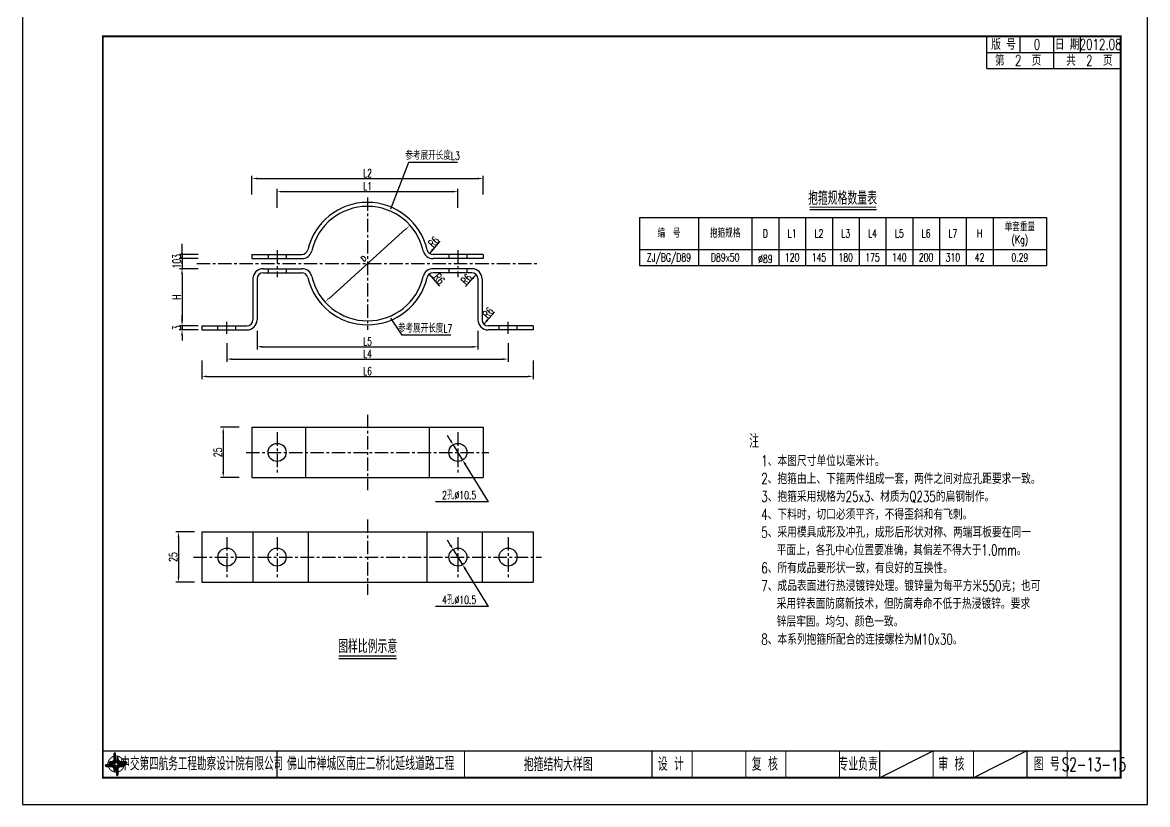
# Model space of a CAD drawing. Extents: x 4349 to 271026, y -15323 to -8945.
# Drawn here: x 7026.9 to 7446.9, y -12182 to -11889.9 of the extents above; entities that cross this region are included whole.
import ezdxf
from ezdxf.enums import TextEntityAlignment as Align

# ---------------------------------------------------------------- set-up
doc = ezdxf.new("R2010")
doc.units = 0
doc.header["$LTSCALE"] = 2
doc.header["$PDMODE"] = 32
doc.header["$PDSIZE"] = 0.3
doc.linetypes.add('CENTERX2', pattern=[4, 2.5, -0.5, 0.5, -0.5])
doc.layers.get('0').update_dxf_attribs({"linetype": 'CONTINUOUS'})
doc.layers.get('DEFPOINTS').update_dxf_attribs({"linetype": 'CONTINUOUS'})
for name, color, linetype in [('中线', 2, 'CENTERX2'), ('图框', 7, 'CONTINUOUS'), ('尺寸标注', 4, 'CONTINUOUS'), ('文字', 7, 'CONTINUOUS'), ('文字符号', 7, 'CONTINUOUS'), ('结构2', 7, 'CONTINUOUS')]:
    doc.layers.add(name, color=color, linetype=linetype)
doc.styles.get("Standard").update_dxf_attribs({"font": 'simplex1.shx', "width": 0.7, "bigfont": 'hztxt.shx'})
doc.styles.add('TEXT', font='romans__.shx', dxfattribs={"width": 0.8, "bigfont": 'hztxt.shx'})
doc.dimstyles.new('1：20', dxfattribs={"dimtxt": 3, "dimasz": 2, "dimexe": 1, "dimexo": 1, "dimgap": 0.5, "dimtad": 1, "dimlfac": 2, "dimrnd": 0.0095, "dimdsep": 46, "dimtxsty": 'Standard', "dimcen": 0.09, "dimclrd": 256, "dimclre": 256, "dimclrt": 256, "dimadec": 0, "dimazin": 0, "dimtfac": 1, "dimtix": 1, "dimtmove": 2, "dimatfit": 3, "dimfxl": 0, "dimtolj": 1, "dimtzin": 0, "dimarcsym": 0})

# ---------------------------------------------------------------- blocks, each defined once
blk = doc.blocks.new('series')
at = {"width": 0.75}
for tag, height, p in [('页码', 4, (-35, -19)), ('图名', 5, (-220, -282)), ('图号', 5, (-20, -282))]:
    blk.add_attdef(tag, text='', height=height, dxfattribs=at).set_placement(p, align=Align.MIDDLE_CENTER)
blk = doc.blocks.new('tb')
at = {"lineweight": -3}
h = blk.add_hatch(color=256, dxfattribs=at)
h.paths.add_polyline_path([(-1.23, -0.13), (-3.78, -0.14), (-4.14, -0.41), (-1.4, -0.44), (-0.56, -1.24), (-0.54, -2.62), (-0.27, -2.2), (-0.26, -1.06)])
h.paths.add_polyline_path([(0.13, -1.08), (0.14, -3.86), (0.41, -4.26), (0.44, -1.24), (1.25, -0.43), (2.66, -0.43), (2.26, -0.16), (1.07, -0.15)])
h.paths.add_polyline_path([(1.08, 0.3), (3.62, 0.3), (4.02, 0.56), (1.25, 0.57), (0.43, 1.39), (0.43, 2.8), (0.16, 2.41), (0.15, 1.24)])
h.paths.add_polyline_path([(-0.28, 1.21), (-0.28, 3.99), (-0.56, 4.39), (-0.57, 1.41), (-1.38, 0.6), (-2.74, 0.56), (-2.33, 0.3), (-1.2, 0.29)])
for p, q in [((-0.56, 4.39), (-0.57, 1.41)), ((-1.38, 0.6), (-2.74, 0.56)), ((-0.57, 1.41), (-1.38, 0.6)), ((0.43, 2.8), (0.43, 1.39)), ((0.43, 1.39), (1.25, 0.57)), ((1.25, 0.57), (4.02, 0.56)), ((-4.14, -0.41), (-1.4, -0.44)), ((-1.4, -0.44), (-0.56, -1.24)), ((-0.56, -1.24), (-0.54, -2.62)), ((0.41, -4.26), (0.44, -1.24)), ((0.44, -1.24), (1.25, -0.43)), ((1.25, -0.43), (2.66, -0.43))]:
    blk.add_line(p, q, dxfattribs=at)
at = {"lineweight": -3, "flags": 128}
for points in [[(-0.9, 3.99), (-0.9, 1.58), (-1.53, 0.91), (-2.34, 0.91), (-2.74, 0.56), (-2.33, 0.3), (-1.2, 0.29), (-0.28, 1.21), (-0.28, 3.99), (-0.56, 4.39)], [(-0.04, 0.77), (0.68, 0.04), (-0.04, -0.69), (-0.77, 0.05)], [(3.62, 0.92), (1.43, 0.92), (0.77, 1.54), (0.77, 2.38), (0.43, 2.8), (0.16, 2.41), (0.15, 1.24), (1.08, 0.3), (3.62, 0.3), (4.02, 0.56)], [(-3.73, -0.76), (-1.54, -0.76), (-0.89, -1.39), (-0.89, -2.21), (-0.54, -2.62), (-0.27, -2.2), (-0.26, -1.06), (-1.23, -0.13), (-3.78, -0.14), (-4.14, -0.41)], [(0.75, -3.85), (0.75, -1.43), (1.4, -0.78), (2.26, -0.78), (2.66, -0.43), (2.26, -0.16), (1.07, -0.15), (0.13, -1.08), (0.14, -3.86), (0.41, -4.26)]]:
    blk.add_lwpolyline(points, close=True, dxfattribs=at)
at = {"lineweight": -3, "const_width": 0.35, "flags": 128}
for points in [[(-0.9, 3.02, 0.324167), (-3.16, -0.14)], [(2.88, 0.92, 0.324403), (-0.24, 3.15)], [(0.75, -2.86, 0.325418), (3.02, 0.26)], [(-2.98, -0.76, 0.322976), (0.14, -2.98)]]:
    blk.add_lwpolyline(points, format="xyb", dxfattribs=at)
blk = doc.blocks.new('DIM')
at = {"color": 4}
blk.add_lwpolyline([(-1, -0.1, 0.2, 0, 0), (0, 0, 0, 0, 0)], format="xyseb", dxfattribs=at)
blk = doc.blocks.new('*D374')
at = {"layer": 'DEFPOINTS', "color": 0, "linetype": 'Continuous'}
for p in [(7198.85, -11948.13), (7112.6, -11976.58), (7198.85, -11976.58)]:
    blk.add_point(p, dxfattribs=at)
at = {"layer": '尺寸标注', "linetype": 'Continuous', "lineweight": -2}
for p, q in [((7112.6, -11954.13), (7112.6, -11947.13)), ((7114.6, -11948.13), (7196.85, -11948.13)), ((7198.85, -11954.13), (7198.85, -11947.13))]:
    blk.add_line(p, q, dxfattribs=at)
at = {"layer": '尺寸标注', "linetype": 'Continuous'}
for points in [[(7114.6, -11947.8), (7114.6, -11948.47), (7112.6, -11948.13)], [(7196.85, -11947.8), (7196.85, -11948.47), (7198.85, -11948.13)]]:
    blk.add_solid(points, dxfattribs=at)
at = {"layer": '尺寸标注', "linetype": 'Continuous', "insert": (7155.73, -11946.13), "char_height": 3, "attachment_point": 5}
blk.add_mtext('\\A1;L2', dxfattribs=at)
blk = doc.blocks.new('*D375')
at = {"layer": 'DEFPOINTS', "color": 0, "linetype": 'Continuous'}
for p in [(7189.48, -11953.05), (7121.98, -11974.89), (7189.48, -11974.89)]:
    blk.add_point(p, dxfattribs=at)
at = {"layer": '尺寸标注', "linetype": 'Continuous', "lineweight": -2}
for p, q in [((7121.98, -11959.05), (7121.98, -11952.05)), ((7123.98, -11953.05), (7187.48, -11953.05)), ((7189.48, -11959.05), (7189.48, -11952.05))]:
    blk.add_line(p, q, dxfattribs=at)
at = {"layer": '尺寸标注', "linetype": 'Continuous'}
for points in [[(7123.98, -11952.71), (7123.98, -11953.38), (7121.98, -11953.05)], [(7187.48, -11952.71), (7187.48, -11953.38), (7189.48, -11953.05)]]:
    blk.add_solid(points, dxfattribs=at)
at = {"layer": '尺寸标注', "linetype": 'Continuous', "insert": (7155.73, -11951.05), "char_height": 3, "attachment_point": 5}
blk.add_mtext('\\A1;L1', dxfattribs=at)
blk = doc.blocks.new('*D376')
at = {"layer": 'DEFPOINTS', "color": 0, "linetype": 'Continuous'}
for p in [(7086.48, -11978.08), (7112.6, -11976.58), (7112.6, -11978.08)]:
    blk.add_point(p, dxfattribs=at)
at = {"layer": '尺寸标注', "linetype": 'Continuous', "lineweight": -2}
for p, q in [((7086.48, -11974.58), (7086.48, -11972.58)), ((7092.48, -11976.58), (7085.48, -11976.58)), ((7092.48, -11978.08), (7085.48, -11978.08)), ((7086.48, -11976.58), (7086.48, -11978.08)), ((7086.48, -11980.08), (7086.48, -11982.08))]:
    blk.add_line(p, q, dxfattribs=at)
at = {"layer": '尺寸标注', "linetype": 'Continuous'}
for points in [[(7086.15, -11974.58), (7086.82, -11974.58), (7086.48, -11976.58)], [(7086.15, -11980.08), (7086.82, -11980.08), (7086.48, -11978.08)]]:
    blk.add_solid(points, dxfattribs=at)
at = {"layer": '尺寸标注', "linetype": 'Continuous', "insert": (7084.48, -11977.33), "char_height": 3, "attachment_point": 5, "rotation": 90}
blk.add_mtext('\\A1;3', dxfattribs=at)
blk = doc.blocks.new('*D377')
at = {"layer": 'DEFPOINTS', "color": 0, "linetype": 'Continuous'}
for p in [(7112.6, -11978.08), (7086.48, -11981.83), (7116.73, -11981.83)]:
    blk.add_point(p, dxfattribs=at)
at = {"layer": '尺寸标注', "linetype": 'Continuous', "lineweight": -2}
for p, q in [((7086.48, -11976.08), (7086.48, -11974.08)), ((7092.48, -11978.08), (7085.48, -11978.08)), ((7086.48, -11978.08), (7086.48, -11981.83)), ((7092.48, -11981.83), (7085.48, -11981.83)), ((7086.48, -11983.83), (7086.48, -11985.83))]:
    blk.add_line(p, q, dxfattribs=at)
at = {"layer": '尺寸标注', "linetype": 'Continuous'}
for points in [[(7086.15, -11976.08), (7086.82, -11976.08), (7086.48, -11978.08)], [(7086.15, -11983.83), (7086.82, -11983.83), (7086.48, -11981.83)]]:
    blk.add_solid(points, dxfattribs=at)
at = {"layer": '尺寸标注', "linetype": 'Continuous', "insert": (7084.48, -11979.95), "char_height": 3, "attachment_point": 5, "rotation": 90}
blk.add_mtext('\\A1;10', dxfattribs=at)
blk = doc.blocks.new('*D378')
at = {"layer": 'DEFPOINTS', "color": 0, "linetype": 'Continuous'}
for p in [(7116.73, -11981.83), (7086.48, -12003.2), (7093.85, -12003.2)]:
    blk.add_point(p, dxfattribs=at)
at = {"layer": '尺寸标注', "linetype": 'Continuous', "lineweight": -2}
for p, q in [((7092.48, -11981.83), (7085.48, -11981.83)), ((7086.48, -11983.83), (7086.48, -12001.2)), ((7092.48, -12003.2), (7085.48, -12003.2))]:
    blk.add_line(p, q, dxfattribs=at)
at = {"layer": '尺寸标注', "linetype": 'Continuous'}
for points in [[(7086.15, -11983.83), (7086.82, -11983.83), (7086.48, -11981.83)], [(7086.15, -12001.2), (7086.82, -12001.2), (7086.48, -12003.2)]]:
    blk.add_solid(points, dxfattribs=at)
at = {"layer": '尺寸标注', "linetype": 'Continuous', "insert": (7084.48, -11992.52), "char_height": 3, "attachment_point": 5, "rotation": 90}
blk.add_mtext('\\A1;H', dxfattribs=at)
blk = doc.blocks.new('*D379')
at = {"layer": 'DEFPOINTS', "color": 0, "linetype": 'Continuous'}
for p in [(7093.85, -12003.2), (7086.48, -12004.7), (7093.85, -12004.7)]:
    blk.add_point(p, dxfattribs=at)
at = {"layer": '尺寸标注', "linetype": 'Continuous', "lineweight": -2}
for p, q in [((7086.48, -12001.2), (7086.48, -11999.2)), ((7092.48, -12003.2), (7085.48, -12003.2)), ((7086.48, -12003.2), (7086.48, -12004.7)), ((7092.48, -12004.7), (7085.48, -12004.7)), ((7086.48, -12006.7), (7086.48, -12008.7))]:
    blk.add_line(p, q, dxfattribs=at)
at = {"layer": '尺寸标注', "linetype": 'Continuous'}
for points in [[(7086.15, -12001.2), (7086.82, -12001.2), (7086.48, -12003.2)], [(7086.15, -12006.7), (7086.82, -12006.7), (7086.48, -12004.7)]]:
    blk.add_solid(points, dxfattribs=at)
at = {"layer": '尺寸标注', "linetype": 'Continuous', "insert": (7084.48, -12003.95), "char_height": 3, "attachment_point": 5, "rotation": 90}
blk.add_mtext('\\A1;3', dxfattribs=at)
blk = doc.blocks.new('*D380')
at = {"layer": 'DEFPOINTS', "color": 0, "linetype": 'Continuous'}
for p in [(7093.85, -12004.7), (7217.6, -12004.7), (7217.6, -12022.08)]:
    blk.add_point(p, dxfattribs=at)
at = {"layer": '尺寸标注', "linetype": 'Continuous', "lineweight": -2}
for p, q in [((7093.85, -12016.08), (7093.85, -12023.08)), ((7217.6, -12016.08), (7217.6, -12023.08)), ((7095.85, -12022.08), (7215.6, -12022.08))]:
    blk.add_line(p, q, dxfattribs=at)
at = {"layer": '尺寸标注', "linetype": 'Continuous'}
for points in [[(7095.85, -12021.75), (7095.85, -12022.42), (7093.85, -12022.08)], [(7215.6, -12021.75), (7215.6, -12022.42), (7217.6, -12022.08)]]:
    blk.add_solid(points, dxfattribs=at)
at = {"layer": '尺寸标注', "linetype": 'Continuous', "insert": (7155.73, -12020.08), "char_height": 3, "attachment_point": 5}
blk.add_mtext('\\A1;L6', dxfattribs=at)
blk = doc.blocks.new('*D381')
at = {"layer": 'DEFPOINTS', "color": 0, "linetype": 'Continuous'}
for p in [(7103.23, -12006.2), (7208.23, -12006.2), (7208.23, -12015.62)]:
    blk.add_point(p, dxfattribs=at)
at = {"layer": '尺寸标注', "linetype": 'Continuous', "lineweight": -2}
for p, q in [((7103.23, -12009.62), (7103.23, -12016.62)), ((7208.23, -12009.62), (7208.23, -12016.62)), ((7105.23, -12015.62), (7206.23, -12015.62))]:
    blk.add_line(p, q, dxfattribs=at)
at = {"layer": '尺寸标注', "linetype": 'Continuous'}
for points in [[(7105.23, -12015.28), (7105.23, -12015.95), (7103.23, -12015.62)], [(7206.23, -12015.28), (7206.23, -12015.95), (7208.23, -12015.62)]]:
    blk.add_solid(points, dxfattribs=at)
at = {"layer": '尺寸标注', "linetype": 'Continuous', "insert": (7155.73, -12013.62), "char_height": 3, "attachment_point": 5}
blk.add_mtext('\\A1;L4', dxfattribs=at)
blk = doc.blocks.new('*D382')
at = {"layer": 'DEFPOINTS', "color": 0, "linetype": 'Continuous'}
for p in [(7114.48, -12000.95), (7196.98, -12000.95), (7196.98, -12011.01)]:
    blk.add_point(p, dxfattribs=at)
at = {"layer": '尺寸标注', "linetype": 'Continuous', "lineweight": -2}
for p, q in [((7114.48, -12005.01), (7114.48, -12012.01)), ((7196.98, -12005.01), (7196.98, -12012.01)), ((7116.48, -12011.01), (7194.98, -12011.01))]:
    blk.add_line(p, q, dxfattribs=at)
at = {"layer": '尺寸标注', "linetype": 'Continuous'}
for points in [[(7116.48, -12010.68), (7116.48, -12011.34), (7114.48, -12011.01)], [(7194.98, -12010.68), (7194.98, -12011.34), (7196.98, -12011.01)]]:
    blk.add_solid(points, dxfattribs=at)
at = {"layer": '尺寸标注', "linetype": 'Continuous', "insert": (7155.73, -12009.01), "char_height": 3, "attachment_point": 5}
blk.add_mtext('\\A1;L5', dxfattribs=at)
blk = doc.blocks.new('*D383')
at = {"layer": 'DEFPOINTS', "color": 0, "linetype": 'Continuous'}
for p in [(7112.6, -12041.09), (7101.87, -12059.84), (7112.6, -12059.84)]:
    blk.add_point(p, dxfattribs=at)
at = {"layer": '尺寸标注', "linetype": 'Continuous', "lineweight": -2}
for p, q in [((7107.87, -12041.09), (7100.87, -12041.09)), ((7101.87, -12043.09), (7101.87, -12057.84)), ((7107.87, -12059.84), (7100.87, -12059.84))]:
    blk.add_line(p, q, dxfattribs=at)
at = {"layer": '尺寸标注', "linetype": 'Continuous'}
for points in [[(7101.53, -12043.09), (7102.2, -12043.09), (7101.87, -12041.09)], [(7101.53, -12057.84), (7102.2, -12057.84), (7101.87, -12059.84)]]:
    blk.add_solid(points, dxfattribs=at)
at = {"layer": '尺寸标注', "linetype": 'Continuous', "insert": (7099.87, -12050.46), "char_height": 3, "attachment_point": 5, "rotation": 90}
blk.add_mtext('\\A1;25', dxfattribs=at)
blk = doc.blocks.new('*D384')
at = {"layer": 'DEFPOINTS', "color": 0, "linetype": 'Continuous'}
for p in [(7093.85, -12080.21), (7085.15, -12098.96), (7093.85, -12098.96)]:
    blk.add_point(p, dxfattribs=at)
at = {"layer": '尺寸标注', "linetype": 'Continuous', "lineweight": -2}
for p, q in [((7091.15, -12080.21), (7084.15, -12080.21)), ((7085.15, -12082.21), (7085.15, -12096.96)), ((7091.15, -12098.96), (7084.15, -12098.96))]:
    blk.add_line(p, q, dxfattribs=at)
at = {"layer": '尺寸标注', "linetype": 'Continuous'}
for points in [[(7084.81, -12082.21), (7085.48, -12082.21), (7085.15, -12080.21)], [(7084.81, -12096.96), (7085.48, -12096.96), (7085.15, -12098.96)]]:
    blk.add_solid(points, dxfattribs=at)
at = {"layer": '尺寸标注', "linetype": 'Continuous', "insert": (7083.15, -12089.58), "char_height": 3, "attachment_point": 5, "rotation": 90}
blk.add_mtext('\\A1;25', dxfattribs=at)
blk = doc.blocks.new('12345')
at = {"layer": '图框'}
blk.add_lwpolyline([(4926.93, -9362.88), (4926.93, -9065.88), (4506.93, -9065.88), (4506.93, -9362.88)], close=True, dxfattribs=at)
blk = doc.blocks.new('123456')
at = {"layer": '图框', "linetype": 'Continuous'}
blk.add_blockref('12345', (0, -2522.15), dxfattribs=at)

msp = doc.modelspace()

# ---------------------------------------------------------------- linework, layer by layer
at = {"layer": '中线'}
for p, q in [((7155.7259, -11955.20384), (7155.7259, -12004.70384)), ((7118.6009, -11976.57884), (7118.6009, -11978.07884)), ((7121.9759, -11974.89134), (7121.9759, -11985.01634)), ((7125.3509, -11976.57884), (7125.3509, -11978.07884)), ((7186.1009, -11976.57884), (7186.1009, -11978.07884)), ((7189.4759, -11974.89134), (7189.4759, -11985.01634)), ((7192.8509, -11976.57884), (7192.8509, -11978.07884)), ((7091.9759, -11979.95384), (7219.4759, -11979.95384)), ((7118.6009, -11981.82884), (7118.6009, -11983.32884)), ((7125.3509, -11981.82884), (7125.3509, -11983.32884)), ((7186.1009, -11981.82884), (7186.1009, -11983.32884)), ((7192.8509, -11981.82884), (7192.8509, -11983.32884)), ((7099.8509, -12004.70384), (7099.8509, -12003.20384)), ((7103.2259, -12006.20384), (7103.2259, -12001.70384)), ((7106.6009, -12004.70384), (7106.6009, -12003.20384)), ((7204.8509, -12004.70384), (7204.8509, -12003.20384)), ((7208.2259, -12006.20384), (7208.2259, -12001.70384)), ((7211.6009, -12004.70384), (7211.6009, -12003.20384)), ((7155.7259, -12036.39911), (7155.7259, -12064.52411)), ((7121.9759, -12042.96161), (7121.9759, -12057.96161)), ((7189.4759, -12042.96161), (7189.4759, -12057.96161)), ((7110.44465, -12050.46161), (7201.00715, -12050.46161)), ((7155.7259, -12075.51868), (7155.7259, -12103.64368)), ((7103.2259, -12082.08118), (7103.2259, -12097.08118)), ((7121.9759, -12082.08118), (7121.9759, -12097.08118)), ((7189.4759, -12082.08118), (7189.4759, -12097.08118)), ((7208.2259, -12082.08118), (7208.2259, -12097.08118)), ((7090.75715, -12089.58118), (7220.69465, -12089.58118))]:
    msp.add_line(p, q, dxfattribs=at)
at = {"layer": '图框'}
for p, q in [((7386.92857, -11907.02657), (7386.92857, -11895.02657)), ((7399.42857, -11901.02657), (7399.42857, -11895.02657)), ((7411.92857, -11901.02657), (7411.92857, -11895.02657)), ((7421.92857, -11901.02657), (7421.92857, -11895.02657)), ((7386.92857, -11901.02657), (7436.92857, -11901.02657)), ((7411.92857, -11907.02657), (7411.92857, -11901.02657)), ((7386.92857, -11907.02657), (7436.92857, -11907.02657)), ((7401.92858, -12162.02657), (7381.92858, -12172.02657))]:
    msp.add_line(p, q, dxfattribs=at)
at = {"layer": '图框', "linetype": 'Continuous'}
msp.add_line((7346.92858, -12172.02657), (7366.92858, -12162.02657), dxfattribs=at)
at = {"layer": '图框'}
for points, const_width in [([(7436.92857, -11895.02657), (7056.92857, -11895.02657), (7056.92858, -12172.02657), (7436.92858, -12172.02657), (7436.92857, -11895.02657)], 0.7), ([(7056.92858, -12162.02657), (7436.92858, -12162.02657)], 0.4), ([(7121.92858, -12162.02657), (7121.92858, -12172.02657)], 0.4), ([(7191.92858, -12172.02657), (7191.92858, -12162.02657)], 0.4), ([(7261.92858, -12172.02657), (7261.92858, -12162.02657)], 0.4), ([(7276.92858, -12172.02657), (7276.92858, -12162.02657)], 0.4), ([(7296.92858, -12172.02657), (7296.92858, -12162.02657)], 0.4), ([(7311.92858, -12172.02657), (7311.92858, -12162.02657)], 0.4), ([(7331.92858, -12172.02657), (7331.92858, -12162.02657)], 0.4), ([(7331.92858, -12172.02657), (7331.92858, -12162.02657)], 0.4), ([(7346.92858, -12172.02657), (7346.92858, -12162.02657)], 0.4), ([(7366.92858, -12172.02657), (7366.92858, -12162.02657)], 0.4), ([(7381.92858, -12172.02657), (7381.92858, -12162.02657)], 0.4), ([(7401.92858, -12172.02657), (7401.92858, -12162.02657)], 0.4), ([(7416.92858, -12172.02657), (7416.92858, -12162.02657)], 0.4)]:
    msp.add_lwpolyline(points, dxfattribs=dict(at, const_width=const_width))
at = {"layer": '尺寸标注'}
for p, q in [((7171.05477, -11942.13142), (7164.2831, -11959.59608)), ((7189.32895, -11942.13142), (7171.05477, -11942.13142)), ((7141.3945, -11992.9923), (7170.05731, -11966.91538)), ((7182.77546, -11971.58357), (7178.82578, -11976.1002)), ((7182.7612, -11988.33538), (7178.81152, -11983.81874)), ((7192.36721, -11988.50449), (7196.31689, -11983.98785)), ((7203.09886, -11998.03946), (7199.14918, -12002.55609)), ((7168.61786, -12006.69256), (7164.47986, -12000.36233)), ((7186.84974, -12006.69256), (7168.61786, -12006.69256)), ((7186.65049, -12045.88912), (7185.59917, -12044.18773)), ((7187.70181, -12047.59051), (7191.25, -12053.33271)), ((7200.9081, -12068.96283), (7192.30132, -12055.0341)), ((7186.65049, -12085.00869), (7185.59917, -12083.3073)), ((7187.70181, -12086.71008), (7191.25, -12092.45228)), ((7200.9081, -12108.0824), (7192.30132, -12094.15367))]:
    msp.add_line(p, q, dxfattribs=at)
for centre in [(7121.9759, -12050.46161), (7189.4759, -12050.46161), (7103.2259, -12089.58118), (7121.9759, -12089.58118), (7189.4759, -12089.58118), (7208.2259, -12089.58118)]:
    msp.add_circle(centre, 3.375, dxfattribs=at)
at = {"layer": '文字'}
for p, q in [((7320.8063, -11959.68226), (7345.73045, -11959.68226)), ((7279.26838, -11962.68226), (7279.26838, -11980.68226)), ((7299.26838, -11962.68226), (7299.26838, -11980.68226)), ((7309.26838, -11962.68226), (7309.26838, -11980.68226)), ((7319.26838, -11962.68226), (7319.26838, -11980.68226)), ((7329.26838, -11962.68226), (7329.26838, -11980.68226)), ((7339.26838, -11962.68226), (7339.26838, -11980.68226)), ((7349.26838, -11962.68226), (7349.26838, -11980.68226)), ((7359.26838, -11962.68226), (7359.26838, -11980.68226)), ((7369.26838, -11962.68226), (7369.26838, -11980.68226)), ((7379.26838, -11962.68226), (7379.26838, -11980.68226)), ((7389.26838, -11962.68226), (7389.26838, -11980.68226)), ((7257.26838, -11974.68226), (7409.26838, -11974.68226)), ((7144.96675, -12127.53071), (7166.52752, -12127.53071))]:
    msp.add_line(p, q, dxfattribs=at)
at = {"layer": '文字', "const_width": 0.4}
for points in [[(7320.8063, -11958.85807), (7345.73045, -11958.85807)], [(7144.96675, -12126.53071), (7166.52752, -12126.53071)]]:
    msp.add_lwpolyline(points, dxfattribs=at)
at = {"layer": '文字符号', "color": 1}
for p, q in [((7257.26838, -11962.68226), (7257.26838, -11980.68226)), ((7257.26838, -11962.68226), (7409.26838, -11962.68226)), ((7409.26838, -11962.68226), (7409.26838, -11980.68226)), ((7257.26838, -11980.68226), (7409.26838, -11980.68226))]:
    msp.add_line(p, q, dxfattribs=at)
at = {"layer": '文字符号'}
for p, q in [((7200.9081, -12068.96283), (7181.06459, -12068.96283)), ((7200.9081, -12108.0824), (7181.06459, -12108.0824))]:
    msp.add_line(p, q, dxfattribs=at)
at = {"layer": '结构2'}
for p, q in [((7112.6009, -11976.57884), (7112.6009, -11978.07884)), ((7112.6009, -11976.57884), (7131.23866, -11976.57884)), ((7112.6009, -11978.07884), (7131.23866, -11978.07884)), ((7198.8509, -11976.57884), (7180.21314, -11976.57884)), ((7198.8509, -11978.07884), (7180.21314, -11978.07884)), ((7198.8509, -11976.57884), (7198.8509, -11978.07884)), ((7116.7259, -11981.82884), (7131.23866, -11981.82884)), ((7194.7259, -11981.82884), (7180.21314, -11981.82884)), ((7112.9759, -11985.57884), (7112.9759, -12000.95384)), ((7114.4759, -11985.57884), (7114.4759, -12000.95384)), ((7116.7259, -11983.32884), (7131.23866, -11983.32884)), ((7194.7259, -11983.32884), (7180.21314, -11983.32884)), ((7196.9759, -11985.57884), (7196.9759, -12000.95384)), ((7198.4759, -11985.57884), (7198.4759, -12000.95384)), ((7093.8509, -12003.20384), (7110.7259, -12003.20384)), ((7093.8509, -12003.20384), (7093.8509, -12004.70384)), ((7217.6009, -12003.20384), (7200.7259, -12003.20384)), ((7217.6009, -12003.20384), (7217.6009, -12004.70384)), ((7093.8509, -12004.70384), (7110.7259, -12004.70384)), ((7217.6009, -12004.70384), (7200.7259, -12004.70384)), ((7112.6009, -12041.08661), (7198.8509, -12041.08661)), ((7112.6009, -12041.08661), (7112.6009, -12059.83661)), ((7132.64029, -12041.08661), (7132.64029, -12059.83661)), ((7178.81152, -12041.08661), (7178.81152, -12059.83661)), ((7198.8509, -12041.08661), (7198.8509, -12059.83661)), ((7112.6009, -12059.83661), (7198.8509, -12059.83661)), ((7093.8509, -12080.20618), (7093.8509, -12098.95618)), ((7093.8509, -12080.20618), (7217.6009, -12080.20618)), ((7112.9759, -12080.20618), (7112.9759, -12098.95618)), ((7133.5747, -12080.20618), (7133.5747, -12098.95618)), ((7177.8771, -12080.20618), (7177.8771, -12098.95618)), ((7198.4759, -12080.20618), (7198.4759, -12098.95618)), ((7217.6009, -12080.20618), (7217.6009, -12098.95618)), ((7093.8509, -12098.95618), (7217.6009, -12098.95618))]:
    msp.add_line(p, q, dxfattribs=at)
for centre, radius, start, end in [((7155.7259, -11979.95384), 22.875, 12.937062, 167.062938), ((7155.7259, -11979.95384), 21.375, 12.937062, 167.062938), ((7131.23866, -11974.32884), 2.25, 270, 347.062938), ((7131.23866, -11974.32884), 3.75, 270, 347.062938), ((7180.21314, -11974.32884), 3.75, 192.937062, 270), ((7180.21314, -11974.32884), 2.25, 192.937062, 270), ((7116.7259, -11985.57884), 3.75, 90, 180), ((7131.23866, -11985.57884), 3.75, 12.937062, 90), ((7180.21314, -11985.57884), 3.75, 90, 167.062938), ((7194.7259, -11985.57884), 3.75, 0, 90), ((7116.7259, -11985.57884), 2.25, 90, 180), ((7131.23866, -11985.57884), 2.25, 12.937062, 90), ((7155.7259, -11979.95384), 22.875, 192.937062, 347.062938), ((7155.7259, -11979.95384), 21.375, 192.937062, 347.062938), ((7180.21314, -11985.57884), 2.25, 90, 167.062938), ((7194.7259, -11985.57884), 2.25, 0, 90), ((7110.7259, -12000.95384), 3.75, 270, 0), ((7110.7259, -12000.95384), 2.25, 270, 0), ((7200.7259, -12000.95384), 3.75, 180, 270), ((7200.7259, -12000.95384), 2.25, 180, 270)]:
    msp.add_arc(centre, radius, start, end, dxfattribs=at)

# ---------------------------------------------------------------- block references
at = {"layer": '图框', "color": 1, "linetype": 'Continuous'}
msp.add_blockref('123456', (2520, -297), dxfattribs=at)
at = {"layer": '图框'}
ref = msp.add_blockref('series', (7446.92858, -11885.02657), dxfattribs=at)
ref.add_attrib('页码', '第  2  页    共  2  页', dxfattribs={"layer": '0', "height": 4, "width": 0.7}).set_placement((7411.92857, -11904.02657), align=Align.MIDDLE_CENTER)
ref.add_attrib('图名', '抱箍结构大样图', dxfattribs={"layer": '0', "height": 5, "width": 0.7}).set_placement((7226.92858, -12167.02657), align=Align.MIDDLE_CENTER)
ref.add_attrib('图号', 'S2-13-15', dxfattribs={"layer": '0', "height": 5, "width": 0.65}).set_placement((7426.92858, -12167.02657), align=Align.MIDDLE_CENTER)
at = {"layer": '图框', "lineweight": -3}
msp.add_blockref('tb', (7061.92431, -12167.02123), dxfattribs=at)
at = {"layer": '尺寸标注'}
for p, xscale, yscale, zscale, rotation in [((7171.53668, -11965.56947), 1.999999999999431, 2, 2, 42.29537422653986), ((7178.82578, -11976.1002), 1.999999999999997, 2, 2, 228.8311447301765), ((7178.82578, -11976.1002), -2.000000000000853, 1.999999999999545, 2, 48.83114473026721), ((7178.81152, -11983.81874), -2.000000000000681, 2, 2, 311.1688552698063), ((7178.81152, -11983.81874), 2.000000000000853, 2, 2, 131.1688552697328), ((7196.31689, -11983.98785), -2.000000000000853, 2, 2, 228.8311447302672), ((7196.31689, -11983.98785), 2.000000000000681, 2, 2, 48.83114473019368), ((7139.91513, -11994.33821), 1.999999999999432, 2, 2, 222.2953742265399), ((7199.14918, -12002.55609), 1.999999999999997, 2, 1.99999999999995, 228.8311447301765), ((7199.14918, -12002.55609), -2.000000000000681, 1.999999999999091, 1.99999999999995, 48.83114473019367), ((7187.70181, -12047.59051), -2.000000000000502, 1.999999999999545, 2, 121.7125754230712), ((7187.70181, -12047.59051), 2.000000000000594, 2, 2, 301.7125754231002), ((7191.25, -12053.33271), -2.000000000000572, 2, 2, 301.7125754232231), ((7191.25, -12053.33271), 2.000000000000594, 2, 2, 121.7125754231002), ((7187.70181, -12086.71008), 2.000000000000594, 2, 2, 301.7125754231002), ((7187.70181, -12086.71008), -2.000000000000411, 2.000000000000455, 2, 121.7125754230422), ((7191.25, -12092.45228), -2.000000000000664, 1.999999999999545, 2, 301.7125754232522), ((7191.25, -12092.45228), 2.000000000000594, 2, 2, 121.7125754231002)]:
    msp.add_blockref('DIM', p, dxfattribs=dict(at, xscale=xscale, yscale=yscale, zscale=zscale, rotation=rotation))

# ---------------------------------------------------------------- texts
at = {"layer": '图框'}
for s, height, width, p in [('版 号', 4, 0.7, (7393.17857, -11898.02657)), ('0', 4, 0.7, (7405.67857, -11898.02657)), ('日 期', 4, 0.7, (7416.92857, -11898.02657)), ('2012.08', 4, 0.7, (7429.42857, -11898.02657)), ('中交第四航务工程勘察设计院有限公司', 5, 0.65, (7093.85942, -12166.77813)), ('佛山市禅城区南庄二桥北延线道路工程', 5, 0.7, (7156.92858, -12166.71187)), ('设 计', 5, 0.7, (7268.97324, -12166.93198)), ('复 核', 5, 0.7, (7304.06806, -12166.93198)), ('专业负责', 5, 0.7, (7338.9188, -12166.93198)), ('审 核', 5, 0.7, (7373.69261, -12166.93198)), ('图 号', 5, 0.7, (7409.31178, -12166.93198))]:
    msp.add_text(s, height=height, dxfattribs=dict(at, width=width)).set_placement(p, align=Align.MIDDLE_CENTER)
at = {"layer": '尺寸标注', "color": 7, "char_height": 3, "attachment_point": 5}
for insert, rotation in [((7180.45349, -11971.82839), 48.8311447), ((7182.49868, -11985.61897), 311.1688553), ((7192.62973, -11985.78808), 48.8311447), ((7200.77688, -11998.28428), 48.8311447)]:
    msp.add_mtext('\\A1;R6', dxfattribs=dict(at, insert=insert, rotation=rotation))
at = {"layer": '尺寸标注', "color": 7, "insert": (7154.32523, -11978.03735), "char_height": 2, "attachment_point": 5, "rotation": 42.2953742, "style": 'TEXT'}
msp.add_mtext('\\A1;D', dxfattribs=at)
at = {"layer": '文字', "width": 0.7}
for s, height, p in [('参考展开长度L3', 3, (7180.01005, -11939.63142)), ('抱箍规格数量表', 5, (7333.07125, -11955.47185)), ('单套重量', 3, (7399.26838, -11966.30983)), ('编  号', 3, (7268.26838, -11968.68226)), ('抱箍规格', 3, (7289.26838, -11968.68226)), ('D', 3, (7304.26838, -11968.68226)), ('L1', 3, (7314.26838, -11968.68226)), ('L2', 3, (7324.26838, -11968.68226)), ('L3', 3, (7334.26838, -11968.68226)), ('L4', 3, (7344.26838, -11968.68226)), ('L5', 3, (7354.26838, -11968.68226)), ('L6', 3, (7364.26838, -11968.68226)), ('L7', 3, (7374.26838, -11968.68226)), ('H', 3, (7384.26838, -11968.68226)), ('(Kg)', 3, (7399.26838, -11970.98257)), ('ZJ/BG/D89', 3, (7268.26838, -11977.63002)), ('D89x50', 3, (7289.26838, -11977.63002)), ('%%c89', 3, (7304.26838, -11978.18226)), ('120', 3, (7314.26838, -11977.63002)), ('145', 3, (7324.26838, -11977.63002)), ('180', 3, (7334.26838, -11977.63002)), ('175', 3, (7344.26838, -11977.63002)), ('140', 3, (7354.26838, -11977.63002)), ('200', 3, (7364.26838, -11977.63002)), ('310', 3, (7374.26838, -11977.63002)), ('42', 3, (7384.26838, -11977.63002)), ('0.29', 3, (7399.26838, -11977.63002)), ('参考展开长度L7', 3, (7177.23993, -12004.19256)), ('2孔%%c10.5', 3, (7189.95094, -12066.46283)), ('4孔%%c10.5', 3, (7189.95094, -12105.5824)), ('图样比例示意', 5, (7155.79878, -12122.94746))]:
    msp.add_text(s, height=height, dxfattribs=at).set_placement(p, align=Align.MIDDLE_CENTER)
at = {"layer": '文字', "linetype": 'Continuous', "width": 0.7}
msp.add_text('注', height=5, dxfattribs=at).set_placement((7298.24301, -12048.79164))
at = {"layer": '文字', "color": 7, "linetype": 'Continuous', "insert": (7302.72454, -12051.60003), "char_height": 4, "width": 165.8641699, "attachment_point": 1}
msp.add_mtext('1、本图尺寸单位以毫米计。\\P2、抱箍由上、下箍两件组成一套，两件之间对应孔距要求一致。\\P3、抱箍采用规格为25x3、材质为Q235的扁钢制作。\\P4、下料时，切口必须平齐，不得歪斜和有飞刺。\\P5、采用模具成形及冲孔，成形后形状对称、两端耳板要在同一\\P   平面上，各孔中心位置要准确，其偏差不得大于1.0mm。\\P6、所有成品要形状一致，有良好的互换性。\\P7、成品表面进行热浸镀锌处理。镀锌量为每平方米550克；也可\\P   采用锌表面防腐新技术，但防腐寿命不低于热浸镀锌。要求\\P   锌层牢固。均匀、颜色一致。\\P8、本系列抱箍所配合的连接螺栓为M10x30。 ', dxfattribs=at)

# ---------------------------------------------------------------- dimensions: what is measured, and where the dimension line sits
at = {"layer": '尺寸标注', "linetype": 'Continuous'}
for base, p1, p2, text, picture, middle in [((7198.8509, -11948.13238), (7112.6009, -11976.57884), (7198.8509, -11976.57884), 'L2', '*D374', (7155.7259, -11946.13238)), ((7189.4759, -11953.04639), (7121.9759, -11974.89134), (7189.4759, -11974.89134), 'L1', '*D375', (7155.7259, -11951.04639)), ((7196.9759, -12011.01081), (7114.4759, -12000.95384), (7196.9759, -12000.95384), 'L5', '*D382', (7155.7259, -12009.01081)), ((7217.6009, -12022.08284), (7093.8509, -12004.70384), (7217.6009, -12004.70384), 'L6', '*D380', (7155.7259, -12020.08284)), ((7208.2259, -12015.61568), (7103.2259, -12006.20384), (7208.2259, -12006.20384), 'L4', '*D381', (7155.7259, -12013.61568))]:
    dim = msp.add_linear_dim(base=base, p1=p1, p2=p2, text=text, dimstyle='1：20', dxfattribs=at)
    dim.commit()
    dim.dimension.update_dxf_attribs({"geometry": picture, "text_midpoint": middle})
for base, p1, p2, picture, middle in [((7086.48168, -11978.07884), (7112.6009, -11976.57884), (7112.6009, -11978.07884), '*D376', (7084.48168, -11977.32884)), ((7086.48168, -12004.70384), (7093.8509, -12003.20384), (7093.8509, -12004.70384), '*D379', (7084.48168, -12003.95384))]:
    dim = msp.add_linear_dim(base=base, p1=p1, p2=p2, angle=90, dimstyle='1：20', dxfattribs=at)
    dim.commit()
    dim.dimension.update_dxf_attribs({"geometry": picture, "text_midpoint": middle})
for base, p1, p2, text, picture, middle in [((7086.48168, -11981.82884), (7112.6009, -11978.07884), (7116.7259, -11981.82884), '10', '*D377', (7084.48168, -11979.95384)), ((7086.48168, -12003.20384), (7116.7259, -11981.82884), (7093.8509, -12003.20384), 'H', '*D378', (7084.48168, -11992.51634)), ((7101.86795, -12059.83661), (7112.6009, -12041.08661), (7112.6009, -12059.83661), '25', '*D383', (7099.86795, -12050.46161)), ((7085.14673, -12098.95618), (7093.8509, -12080.20618), (7093.8509, -12098.95618), '25', '*D384', (7083.14673, -12089.58118))]:
    dim = msp.add_linear_dim(base=base, p1=p1, p2=p2, angle=90, text=text, dimstyle='1：20', dxfattribs=at)
    dim.commit()
    dim.dimension.update_dxf_attribs({"geometry": picture, "text_midpoint": middle})

doc.saveas('drawing.dxf')
